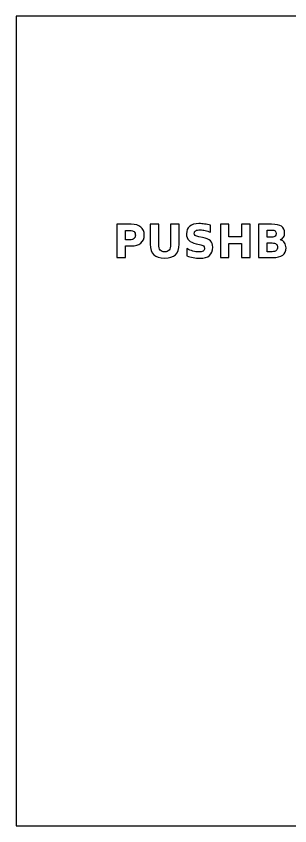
# Model space of a CAD drawing. Extents: x -117.5 to -92.5, y -161 to -136.
# Drawn here: x -117.5 to -109.05, y -161 to -136 of the extents above; entities that cross this region are included whole.
import ezdxf

# ---------------------------------------------------------------- set-up
doc = ezdxf.new("R2010")
doc.units = 0
doc.header["$MEASUREMENT"] = 0
doc.layers.add('LAYER_1', color=7, linetype='CONTINUOUS')

msp = doc.modelspace()

# ---------------------------------------------------------------- linework, layer by layer
at = {"layer": 'LAYER_1', "color": 7}
msp.add_lwpolyline([(-117.5, -161), (-92.5, -161), (-92.5, -136), (-117.5, -136), (-117.5, -161)], close=True, dxfattribs=at)
at = {"layer": 'LAYER_1'}
for points, knots in [([(-114.3949, -142.4239), (-114.3949, -142.4239), (-113.9547, -142.4239), (-113.9547, -142.4239), (-113.9547, -142.4239), (-113.8237, -142.4239), (-113.7232, -142.4531), (-113.6531, -142.5112), (-113.6531, -142.5112), (-113.5831, -142.5693), (-113.548, -142.652), (-113.548, -142.7595), (-113.548, -142.7595), (-113.548, -142.8672), (-113.5831, -142.9502), (-113.6531, -143.0083), (-113.6531, -143.0083), (-113.7232, -143.0664), (-113.8237, -143.0956), (-113.9547, -143.0956), (-113.9547, -143.0956), (-113.9547, -143.0956), (-114.1296, -143.0956), (-114.1296, -143.0956), (-114.1296, -143.0956), (-114.1296, -143.0956), (-114.1296, -143.4526), (-114.1296, -143.4526), (-114.1296, -143.4526), (-114.1296, -143.4526), (-114.3949, -143.4526), (-114.3949, -143.4526), (-114.3949, -143.4526), (-114.3949, -143.4526), (-114.3949, -142.4239), (-114.3949, -142.4239)], [0, 0, 0, 0, 0.1111111, 0.1111111, 0.1111111, 0.1111111, 0.2222222, 0.2222222, 0.2222222, 0.2222222, 0.3333333, 0.3333333, 0.3333333, 0.3333333, 0.4444444, 0.4444444, 0.4444444, 0.4444444, 0.5555556, 0.5555556, 0.5555556, 0.5555556, 0.6666667, 0.6666667, 0.6666667, 0.6666667, 0.7777778, 0.7777778, 0.7777778, 0.7777778, 0.8888889, 0.8888889, 0.8888889, 0.8888889, 1, 1, 1, 1]), ([(-113.3608, -142.4239), (-113.3608, -142.4239), (-113.0955, -142.4239), (-113.0955, -142.4239), (-113.0955, -142.4239), (-113.0955, -142.4239), (-113.0955, -143.0406), (-113.0955, -143.0406), (-113.0955, -143.0406), (-113.0955, -143.1255), (-113.0817, -143.1864), (-113.0539, -143.2228), (-113.0539, -143.2228), (-113.0261, -143.2593), (-112.9808, -143.2776), (-112.9177, -143.2776), (-112.9177, -143.2776), (-112.8542, -143.2776), (-112.8086, -143.2593), (-112.7809, -143.2228), (-112.7809, -143.2228), (-112.7531, -143.1864), (-112.7392, -143.1255), (-112.7392, -143.0406), (-112.7392, -143.0406), (-112.7392, -143.0406), (-112.7392, -142.4239), (-112.7392, -142.4239), (-112.7392, -142.4239), (-112.7392, -142.4239), (-112.4739, -142.4239), (-112.4739, -142.4239), (-112.4739, -142.4239), (-112.4739, -142.4239), (-112.4739, -143.0406), (-112.4739, -143.0406), (-112.4739, -143.0406), (-112.4739, -143.1861), (-112.5104, -143.2946), (-112.5835, -143.3658), (-112.5835, -143.3658), (-112.6564, -143.4371), (-112.7679, -143.4726), (-112.9177, -143.4726), (-112.9177, -143.4726), (-113.0671, -143.4726), (-113.1783, -143.4371), (-113.2512, -143.3658), (-113.2512, -143.3658), (-113.3244, -143.2946), (-113.3608, -143.1861), (-113.3608, -143.0406), (-113.3608, -143.0406), (-113.3608, -143.0406), (-113.3608, -142.4239), (-113.3608, -142.4239)], [0, 0, 0, 0, 0.0714286, 0.0714286, 0.0714286, 0.0714286, 0.1428571, 0.1428571, 0.1428571, 0.1428571, 0.2142857, 0.2142857, 0.2142857, 0.2142857, 0.2857143, 0.2857143, 0.2857143, 0.2857143, 0.3571429, 0.3571429, 0.3571429, 0.3571429, 0.4285714, 0.4285714, 0.4285714, 0.4285714, 0.5, 0.5, 0.5, 0.5, 0.5714286, 0.5714286, 0.5714286, 0.5714286, 0.6428571, 0.6428571, 0.6428571, 0.6428571, 0.7142857, 0.7142857, 0.7142857, 0.7142857, 0.7857143, 0.7857143, 0.7857143, 0.7857143, 0.8571429, 0.8571429, 0.8571429, 0.8571429, 0.9285714, 0.9285714, 0.9285714, 0.9285714, 1, 1, 1, 1]), ([(-111.4991, -142.4564), (-111.4991, -142.4564), (-111.4991, -142.6739), (-111.4991, -142.6739), (-111.4991, -142.6739), (-111.5556, -142.6487), (-111.6108, -142.6297), (-111.6644, -142.6168), (-111.6644, -142.6168), (-111.7183, -142.6038), (-111.7691, -142.5975), (-111.8168, -142.5975), (-111.8168, -142.5975), (-111.8801, -142.5975), (-111.9271, -142.6062), (-111.9575, -142.6236), (-111.9575, -142.6236), (-111.9878, -142.6412), (-112.0029, -142.6683), (-112.0029, -142.705), (-112.0029, -142.705), (-112.0029, -142.7325), (-111.9928, -142.7541), (-111.9723, -142.7694), (-111.9723, -142.7694), (-111.9518, -142.7847), (-111.9147, -142.7981), (-111.8608, -142.8091), (-111.8608, -142.8091), (-111.8608, -142.8091), (-111.7479, -142.8317), (-111.7479, -142.8317), (-111.7479, -142.8317), (-111.6334, -142.8548), (-111.5523, -142.8896), (-111.5041, -142.9366), (-111.5041, -142.9366), (-111.4558, -142.9834), (-111.4316, -143.05), (-111.4316, -143.1363), (-111.4316, -143.1363), (-111.4316, -143.2499), (-111.4652, -143.3343), (-111.5325, -143.3896), (-111.5325, -143.3896), (-111.5998, -143.4448), (-111.7025, -143.4726), (-111.8408, -143.4726), (-111.8408, -143.4726), (-111.9062, -143.4726), (-111.9716, -143.4665), (-112.0372, -143.454), (-112.0372, -143.454), (-112.1028, -143.4415), (-112.1687, -143.4232), (-112.2343, -143.399), (-112.2343, -143.399), (-112.2343, -143.399), (-112.2343, -143.1751), (-112.2343, -143.1751), (-112.2343, -143.1751), (-112.1687, -143.2099), (-112.1052, -143.2362), (-112.0438, -143.2539), (-112.0438, -143.2539), (-111.9824, -143.2715), (-111.9234, -143.2804), (-111.8665, -143.2804), (-111.8665, -143.2804), (-111.8086, -143.2804), (-111.7642, -143.2708), (-111.7334, -143.2515), (-111.7334, -143.2515), (-111.7025, -143.2322), (-111.6873, -143.2047), (-111.6873, -143.1687), (-111.6873, -143.1687), (-111.6873, -143.1367), (-111.6976, -143.1118), (-111.7185, -143.0944), (-111.7185, -143.0944), (-111.7395, -143.077), (-111.7811, -143.0613), (-111.8437, -143.0476), (-111.8437, -143.0476), (-111.8437, -143.0476), (-111.9464, -143.0248), (-111.9464, -143.0248), (-111.9464, -143.0248), (-112.0492, -143.0027), (-112.1245, -142.9677), (-112.172, -142.9194), (-112.172, -142.9194), (-112.2195, -142.8712), (-112.2432, -142.8061), (-112.2432, -142.7245), (-112.2432, -142.7245), (-112.2432, -142.6219), (-112.2101, -142.5431), (-112.144, -142.4881), (-112.144, -142.4881), (-112.0779, -142.4328), (-111.9829, -142.4053), (-111.8587, -142.4053), (-111.8587, -142.4053), (-111.8023, -142.4053), (-111.7442, -142.4096), (-111.6844, -142.418), (-111.6844, -142.418), (-111.6247, -142.4265), (-111.5629, -142.4392), (-111.4991, -142.4564)], [0, 0, 0, 0, 0.0357143, 0.0357143, 0.0357143, 0.0357143, 0.0714286, 0.0714286, 0.0714286, 0.0714286, 0.1071429, 0.1071429, 0.1071429, 0.1071429, 0.1428571, 0.1428571, 0.1428571, 0.1428571, 0.1785714, 0.1785714, 0.1785714, 0.1785714, 0.2142857, 0.2142857, 0.2142857, 0.2142857, 0.25, 0.25, 0.25, 0.25, 0.2857143, 0.2857143, 0.2857143, 0.2857143, 0.3214286, 0.3214286, 0.3214286, 0.3214286, 0.3571429, 0.3571429, 0.3571429, 0.3571429, 0.3928571, 0.3928571, 0.3928571, 0.3928571, 0.4285714, 0.4285714, 0.4285714, 0.4285714, 0.4642857, 0.4642857, 0.4642857, 0.4642857, 0.5, 0.5, 0.5, 0.5, 0.5357143, 0.5357143, 0.5357143, 0.5357143, 0.5714286, 0.5714286, 0.5714286, 0.5714286, 0.6071429, 0.6071429, 0.6071429, 0.6071429, 0.6428571, 0.6428571, 0.6428571, 0.6428571, 0.6785714, 0.6785714, 0.6785714, 0.6785714, 0.7142857, 0.7142857, 0.7142857, 0.7142857, 0.75, 0.75, 0.75, 0.75, 0.7857143, 0.7857143, 0.7857143, 0.7857143, 0.8214286, 0.8214286, 0.8214286, 0.8214286, 0.8571429, 0.8571429, 0.8571429, 0.8571429, 0.8928571, 0.8928571, 0.8928571, 0.8928571, 0.9285714, 0.9285714, 0.9285714, 0.9285714, 0.9642857, 0.9642857, 0.9642857, 0.9642857, 1, 1, 1, 1]), ([(-111.1988, -142.4239), (-111.1988, -142.4239), (-110.9335, -142.4239), (-110.9335, -142.4239), (-110.9335, -142.4239), (-110.9335, -142.4239), (-110.9335, -142.816), (-110.9335, -142.816), (-110.9335, -142.816), (-110.9335, -142.816), (-110.5422, -142.816), (-110.5422, -142.816), (-110.5422, -142.816), (-110.5422, -142.816), (-110.5422, -142.4239), (-110.5422, -142.4239), (-110.5422, -142.4239), (-110.5422, -142.4239), (-110.2769, -142.4239), (-110.2769, -142.4239), (-110.2769, -142.4239), (-110.2769, -142.4239), (-110.2769, -143.4526), (-110.2769, -143.4526), (-110.2769, -143.4526), (-110.2769, -143.4526), (-110.5422, -143.4526), (-110.5422, -143.4526), (-110.5422, -143.4526), (-110.5422, -143.4526), (-110.5422, -143.0166), (-110.5422, -143.0166), (-110.5422, -143.0166), (-110.5422, -143.0166), (-110.9335, -143.0166), (-110.9335, -143.0166), (-110.9335, -143.0166), (-110.9335, -143.0166), (-110.9335, -143.4526), (-110.9335, -143.4526), (-110.9335, -143.4526), (-110.9335, -143.4526), (-111.1988, -143.4526), (-111.1988, -143.4526), (-111.1988, -143.4526), (-111.1988, -143.4526), (-111.1988, -142.4239), (-111.1988, -142.4239)], [0, 0, 0, 0, 0.0833333, 0.0833333, 0.0833333, 0.0833333, 0.1666667, 0.1666667, 0.1666667, 0.1666667, 0.25, 0.25, 0.25, 0.25, 0.3333333, 0.3333333, 0.3333333, 0.3333333, 0.4166667, 0.4166667, 0.4166667, 0.4166667, 0.5, 0.5, 0.5, 0.5, 0.5833333, 0.5833333, 0.5833333, 0.5833333, 0.6666667, 0.6666667, 0.6666667, 0.6666667, 0.75, 0.75, 0.75, 0.75, 0.8333333, 0.8333333, 0.8333333, 0.8333333, 0.9166667, 0.9166667, 0.9166667, 0.9166667, 1, 1, 1, 1]), ([(-109.3502, -142.902), (-109.2933, -142.9185), (-109.2491, -142.9491), (-109.2178, -142.9938), (-109.2178, -142.9938), (-109.1865, -143.0382), (-109.171, -143.093), (-109.171, -143.1577), (-109.171, -143.1577), (-109.171, -143.2569), (-109.2047, -143.3308), (-109.2717, -143.3795), (-109.2717, -143.3795), (-109.3387, -143.4281), (-109.4408, -143.4526), (-109.5777, -143.4526), (-109.5777, -143.4526), (-109.5777, -143.4526), (-110.0179, -143.4526), (-110.0179, -143.4526), (-110.0179, -143.4526), (-110.0179, -143.4526), (-110.0179, -142.4239), (-110.0179, -142.4239), (-110.0179, -142.4239), (-110.0179, -142.4239), (-109.6197, -142.4239), (-109.6197, -142.4239), (-109.6197, -142.4239), (-109.4768, -142.4239), (-109.3733, -142.4455), (-109.3093, -142.4886), (-109.3093, -142.4886), (-109.2451, -142.5319), (-109.2131, -142.601), (-109.2131, -142.696), (-109.2131, -142.696), (-109.2131, -142.7461), (-109.2249, -142.7887), (-109.2482, -142.824), (-109.2482, -142.824), (-109.2717, -142.859), (-109.3055, -142.8851), (-109.3502, -142.902)], [0, 0, 0, 0, 0.0909091, 0.0909091, 0.0909091, 0.0909091, 0.1818182, 0.1818182, 0.1818182, 0.1818182, 0.2727273, 0.2727273, 0.2727273, 0.2727273, 0.3636364, 0.3636364, 0.3636364, 0.3636364, 0.4545455, 0.4545455, 0.4545455, 0.4545455, 0.5454545, 0.5454545, 0.5454545, 0.5454545, 0.6363636, 0.6363636, 0.6363636, 0.6363636, 0.7272727, 0.7272727, 0.7272727, 0.7272727, 0.8181818, 0.8181818, 0.8181818, 0.8181818, 0.9090909, 0.9090909, 0.9090909, 0.9090909, 1, 1, 1, 1]), ([(-114.1296, -142.6161), (-114.1296, -142.6161), (-114.1296, -142.9034), (-114.1296, -142.9034), (-114.1296, -142.9034), (-114.1296, -142.9034), (-113.9829, -142.9034), (-113.9829, -142.9034), (-113.9829, -142.9034), (-113.9314, -142.9034), (-113.8916, -142.891), (-113.8636, -142.8658), (-113.8636, -142.8658), (-113.8356, -142.8409), (-113.8215, -142.8054), (-113.8215, -142.7595), (-113.8215, -142.7595), (-113.8215, -142.7134), (-113.8356, -142.6781), (-113.8636, -142.6532), (-113.8636, -142.6532), (-113.8916, -142.6285), (-113.9314, -142.6161), (-113.9829, -142.6161), (-113.9829, -142.6161), (-113.9829, -142.6161), (-114.1296, -142.6161), (-114.1296, -142.6161)], [0, 0, 0, 0, 0.1428571, 0.1428571, 0.1428571, 0.1428571, 0.2857143, 0.2857143, 0.2857143, 0.2857143, 0.4285714, 0.4285714, 0.4285714, 0.4285714, 0.5714286, 0.5714286, 0.5714286, 0.5714286, 0.7142857, 0.7142857, 0.7142857, 0.7142857, 0.8571429, 0.8571429, 0.8571429, 0.8571429, 1, 1, 1, 1]), ([(-109.6059, -142.8221), (-109.564, -142.8221), (-109.5323, -142.8129), (-109.5109, -142.7946), (-109.5109, -142.7946), (-109.4892, -142.7762), (-109.4784, -142.7492), (-109.4784, -142.7132), (-109.4784, -142.7132), (-109.4784, -142.6779), (-109.4892, -142.6511), (-109.5109, -142.6325), (-109.5109, -142.6325), (-109.5323, -142.6139), (-109.564, -142.6045), (-109.6059, -142.6045), (-109.6059, -142.6045), (-109.6059, -142.6045), (-109.7526, -142.6045), (-109.7526, -142.6045), (-109.7526, -142.6045), (-109.7526, -142.6045), (-109.7526, -142.8221), (-109.7526, -142.8221), (-109.7526, -142.8221), (-109.7526, -142.8221), (-109.6059, -142.8221), (-109.6059, -142.8221)], [0, 0, 0, 0, 0.1428571, 0.1428571, 0.1428571, 0.1428571, 0.2857143, 0.2857143, 0.2857143, 0.2857143, 0.4285714, 0.4285714, 0.4285714, 0.4285714, 0.5714286, 0.5714286, 0.5714286, 0.5714286, 0.7142857, 0.7142857, 0.7142857, 0.7142857, 0.8571429, 0.8571429, 0.8571429, 0.8571429, 1, 1, 1, 1]), ([(-109.5969, -143.272), (-109.5435, -143.272), (-109.5036, -143.2607), (-109.4765, -143.2383), (-109.4765, -143.2383), (-109.4497, -143.2158), (-109.4363, -143.1817), (-109.4363, -143.1363), (-109.4363, -143.1363), (-109.4363, -143.0918), (-109.4497, -143.0584), (-109.4763, -143.0361), (-109.4763, -143.0361), (-109.5029, -143.0137), (-109.5431, -143.0027), (-109.5969, -143.0027), (-109.5969, -143.0027), (-109.5969, -143.0027), (-109.7526, -143.0027), (-109.7526, -143.0027), (-109.7526, -143.0027), (-109.7526, -143.0027), (-109.7526, -143.272), (-109.7526, -143.272), (-109.7526, -143.272), (-109.7526, -143.272), (-109.5969, -143.272), (-109.5969, -143.272)], [0, 0, 0, 0, 0.1428571, 0.1428571, 0.1428571, 0.1428571, 0.2857143, 0.2857143, 0.2857143, 0.2857143, 0.4285714, 0.4285714, 0.4285714, 0.4285714, 0.5714286, 0.5714286, 0.5714286, 0.5714286, 0.7142857, 0.7142857, 0.7142857, 0.7142857, 0.8571429, 0.8571429, 0.8571429, 0.8571429, 1, 1, 1, 1])]:
    msp.add_open_spline(points, degree=3, knots=knots, dxfattribs=at)

doc.saveas('drawing.dxf')
